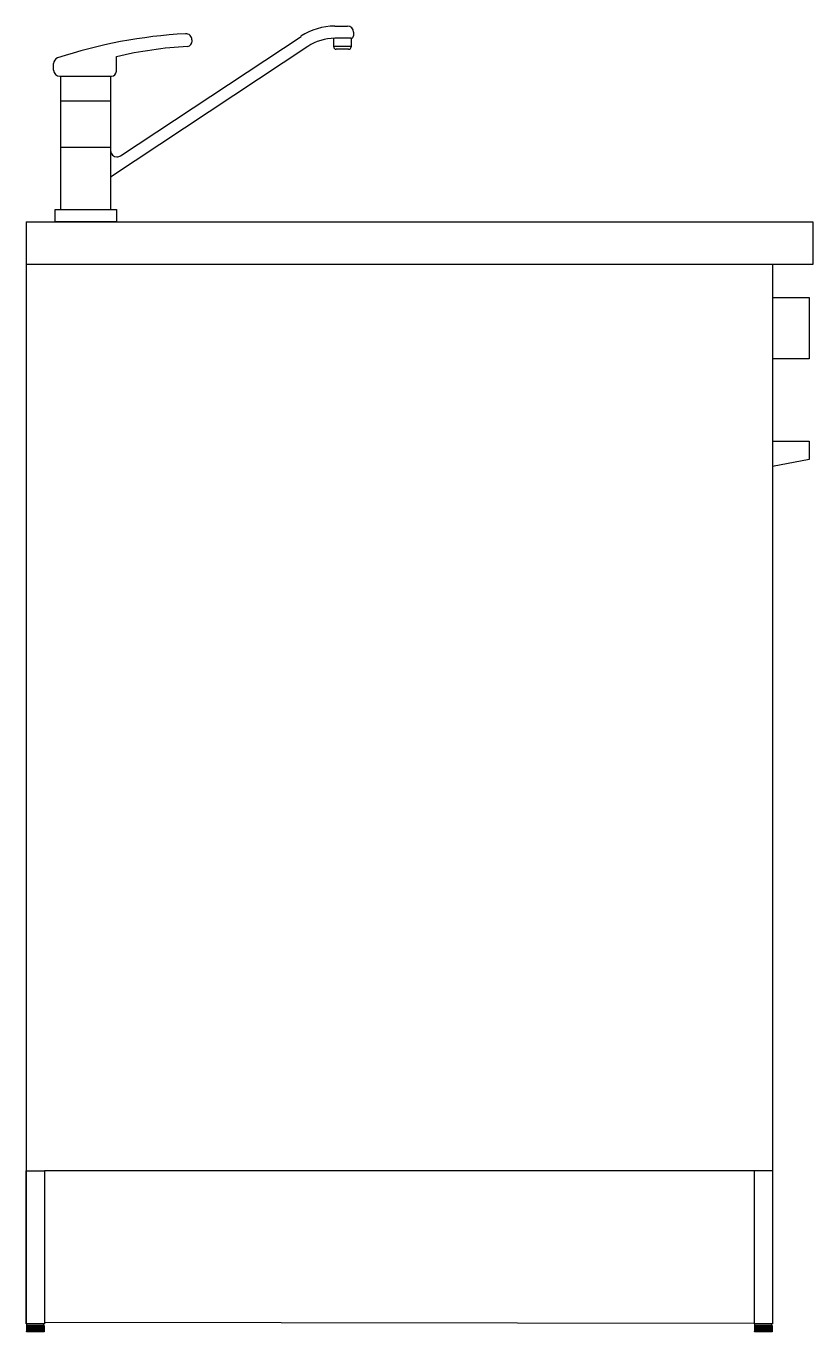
# Model space of a CAD drawing. Header units: millimetres. Extents: x 1621 to 3054, y -476 to 118.
# Drawn here: x 2162 to 2226.3, y -112.1 to -5.3 of the extents above; entities that cross this region are included whole.
import ezdxf

# ---------------------------------------------------------------- set-up
doc = ezdxf.new("R2010")
doc.units = ezdxf.units.MM
doc.layers.add('elementi incassati', color=4, linetype='Continuous')

msp = doc.modelspace()

# ---------------------------------------------------------------- linework, layer by layer
for p, q in [((2169.73, -15.95), (2184.49, -6.18)), ((2187.17, -7.04), (2187.17, -6.34)), ((2187.25, -5.34), (2188.28, -5.34)), ((2188.58, -6.34), (2187.25, -6.34)), ((2188.58, -6.34), (2188.58, -7.04)), ((2188.78, -5.84), (2188.78, -6.14)), ((2185.05, -7.01), (2168.93, -17.69)), ((2175.23, -7), (2175.23, -7)), ((2175.58, -6.47), (2175.58, -6.57)), ((2187.17, -6.98), (2188.58, -6.98)), ((2188.38, -7.24), (2187.37, -7.24)), ((2164.27, -8.94), (2164.27, -8.41)), ((2169.4, -9.04), (2169.4, -7.84)), ((2164.77, -9.44), (2168.93, -9.44)), ((2164.77, -9.44), (2164.85, -9.44)), ((2164.85, -20.35), (2164.85, -9.44)), ((2168.93, -9.44), (2168.93, -20.35)), ((2168.93, -9.44), (2169, -9.44)), ((2164.85, -11.44), (2168.93, -11.44)), ((2164.85, -15.25), (2168.93, -15.25)), ((2168.93, -15.54), (2168.93, -15.54)), ((2169.43, -16.04), (2169.45, -16.04)), ((2162.02, -21.34), (2226.32, -21.34)), ((2162.02, -21.34), (2162.02, -111.44)), ((2164.4, -21.34), (2164.4, -20.35)), ((2164.4, -20.35), (2169.4, -20.35)), ((2169.4, -21.34), (2164.4, -21.34)), ((2169.4, -20.35), (2169.4, -21.34)), ((2226.32, -21.34), (2226.32, -24.84)), ((2226.32, -24.84), (2162.02, -24.84)), ((2223.02, -24.84), (2223.02, -98.94)), ((2162.02, -98.94), (2163.52, -98.94)), ((2162.02, -111.44), (2162.02, -98.94)), ((2163.52, -98.94), (2163.52, -111.44)), ((2221.52, -98.94), (2163.52, -98.94)), ((2223.02, -98.94), (2221.52, -98.94)), ((2221.52, -98.94), (2221.52, -111.44)), ((2223.02, -98.94), (2223.02, -111.44)), ((2163.52, -111.44), (2162.02, -111.44)), ((2163.47, -111.44), (2162.08, -111.44)), ((2221.52, -111.41), (2163.52, -111.34)), ((2223.02, -111.44), (2221.52, -111.44)), ((2222.97, -111.44), (2221.58, -111.44))]:
    msp.add_line(p, q)
at = {"lineweight": 25}
for points in [[(2162.05, -111.59), (2162.05, -112.08), (2162.05, -112.08), (2162.06, -112.08)], [(2162.05, -111.59), (2162.05, -111.59), (2162.06, -111.59)], [(2162.06, -112.09), (2162.06, -112.09), (2162.05, -112.09), (2162.05, -112.08), (2162.05, -112.08), (2162.05, -112.08), (2162.05, -112.08), (2162.05, -112.08), (2162.05, -112.08)], [(2162.06, -111.59), (2162.06, -112.08), (2162.06, -112.08), (2162.06, -112.08), (2162.07, -112.08)], [(2162.06, -111.59), (2162.06, -111.59), (2162.06, -111.59), (2162.07, -111.59)], [(2162.06, -112.08), (2162.06, -112.08), (2162.06, -112.09)], [(2162.07, -112.09), (2162.06, -112.09), (2162.06, -112.09), (2162.06, -112.09), (2162.06, -112.08), (2162.06, -112.08), (2162.06, -112.08), (2162.06, -112.08), (2162.06, -112.08)], [(2163.36, -112.1), (2163.31, -112.1), (2163.26, -112.1), (2163.21, -112.1), (2163.15, -112.1), (2163.09, -112.1), (2163.02, -112.1), (2162.95, -112.1), (2162.88, -112.1), (2162.81, -112.1), (2162.73, -112.1), (2162.66, -112.1), (2162.59, -112.1), (2162.52, -112.1), (2162.46, -112.1), (2162.39, -112.1), (2162.34, -112.1), (2162.28, -112.1), (2162.23, -112.1), (2162.18, -112.1), (2162.14, -112.1), (2162.11, -112.1), (2162.09, -112.1), (2162.07, -112.1), (2162.06, -112.1), (2162.06, -112.1), (2162.06, -112.09)], [(2162.06, -112.09), (2162.06, -112.09)], [(2162.07, -112.11), (2162.06, -112.11), (2162.06, -112.11), (2162.06, -112.1), (2162.06, -112.1), (2162.06, -112.1), (2162.06, -112.1), (2162.06, -112.1), (2162.06, -112.1)], [(2162.07, -112.09), (2162.07, -112.09), (2162.07, -112.08), (2162.07, -112.08), (2162.07, -112.08), (2162.07, -111.59)], [(2162.1, -111.59), (2162.09, -111.59), (2162.08, -111.59), (2162.08, -111.59), (2162.08, -111.59), (2162.07, -111.59)], [(2162.08, -111.59), (2162.08, -111.44)], [(2162.08, -111.59), (2162.08, -112.08), (2162.08, -112.08), (2162.09, -112.08), (2162.1, -112.08)], [(2162.09, -112.09), (2162.09, -112.09), (2162.08, -112.09), (2162.08, -112.08), (2162.08, -112.08), (2162.08, -112.08), (2162.08, -112.08), (2162.08, -112.08), (2162.08, -112.08)], [(2162.09, -112.09), (2162.09, -112.09), (2162.09, -112.08), (2162.09, -112.08), (2162.1, -112.08), (2162.1, -111.59)], [(2162.13, -111.59), (2162.12, -111.59), (2162.11, -111.59), (2162.11, -111.59), (2162.1, -111.59), (2162.1, -111.59)], [(2162.11, -111.59), (2162.11, -112.08), (2162.11, -112.08), (2162.12, -112.08), (2162.13, -112.08)], [(2162.12, -112.09), (2162.12, -112.09), (2162.11, -112.09), (2162.11, -112.08), (2162.11, -112.08), (2162.11, -112.08), (2162.11, -112.08), (2162.11, -112.08)], [(2162.12, -112.09), (2162.12, -112.09), (2162.13, -112.09), (2162.13, -112.09), (2162.13, -112.08), (2162.13, -112.08), (2162.13, -111.59)], [(2162.18, -111.59), (2162.17, -111.59), (2162.16, -111.59), (2162.16, -111.59), (2162.14, -111.59), (2162.13, -111.59)], [(2162.16, -112.09), (2162.17, -112.09), (2162.17, -112.09), (2162.17, -112.09), (2162.17, -112.09), (2162.18, -112.08), (2162.18, -112.08), (2162.18, -111.59)], [(2162.16, -111.59), (2162.16, -112.08), (2162.16, -112.08), (2162.17, -112.08), (2162.18, -112.08)], [(2162.16, -112.09), (2162.16, -112.09), (2162.16, -112.08), (2162.16, -112.08), (2162.16, -112.08), (2162.16, -112.08), (2162.16, -112.08)], [(2162.23, -111.59), (2162.23, -111.59), (2162.22, -111.59), (2162.21, -111.59), (2162.21, -111.59), (2162.19, -111.59), (2162.18, -111.59)], [(2162.21, -112.09), (2162.22, -112.09), (2162.22, -112.09), (2162.23, -112.09), (2162.23, -112.09), (2162.23, -112.08), (2162.23, -112.08), (2162.23, -111.59)], [(2162.21, -111.59), (2162.21, -112.08), (2162.21, -112.08), (2162.22, -112.08), (2162.23, -112.08), (2162.23, -112.08)], [(2162.21, -112.09), (2162.21, -112.08), (2162.21, -112.08), (2162.21, -112.08), (2162.21, -112.08), (2162.21, -112.08), (2162.21, -112.08)], [(2162.3, -111.59), (2162.29, -111.59), (2162.28, -111.59), (2162.28, -111.59), (2162.27, -111.59), (2162.25, -111.59), (2162.23, -111.59)], [(2162.27, -111.59), (2162.27, -112.08), (2162.28, -112.08), (2162.28, -112.08), (2162.29, -112.08), (2162.3, -112.08)], [(2162.28, -112.08), (2162.27, -112.08), (2162.27, -112.08), (2162.27, -112.08), (2162.27, -112.08)], [(2162.28, -112.08), (2162.28, -112.09), (2162.29, -112.09), (2162.29, -112.09), (2162.29, -112.09), (2162.3, -112.08), (2162.3, -112.08), (2162.3, -111.59)], [(2162.38, -111.59), (2162.36, -111.59), (2162.35, -111.59), (2162.34, -111.59), (2162.34, -111.59), (2162.32, -111.59), (2162.3, -111.59)], [(2162.34, -111.59), (2162.34, -112.08), (2162.34, -112.08), (2162.35, -112.09), (2162.36, -112.09), (2162.37, -112.09), (2162.37, -112.08), (2162.37, -112.08), (2162.38, -112.08), (2162.38, -111.59)], [(2162.34, -112.08), (2162.34, -112.08), (2162.35, -112.08), (2162.36, -112.08), (2162.38, -112.08)], [(2162.46, -111.59), (2162.45, -111.59), (2162.43, -111.59), (2162.42, -111.59), (2162.42, -111.59), (2162.4, -111.59), (2162.38, -111.59)], [(2162.42, -111.59), (2162.42, -112.08), (2162.42, -112.08), (2162.43, -112.09), (2162.44, -112.09), (2162.45, -112.09), (2162.45, -112.08), (2162.46, -112.08), (2162.46, -112.08), (2162.46, -111.59)], [(2162.42, -112.08), (2162.42, -112.08), (2162.43, -112.08), (2162.45, -112.08), (2162.46, -112.08)], [(2162.54, -111.59), (2162.53, -111.59), (2162.52, -111.59), (2162.51, -111.59), (2162.5, -111.59), (2162.48, -111.59), (2162.46, -111.59)], [(2162.5, -111.59), (2162.5, -112.08), (2162.51, -112.08), (2162.52, -112.09), (2162.52, -112.09), (2162.53, -112.09), (2162.54, -112.08), (2162.54, -112.08), (2162.54, -112.08), (2162.54, -111.59)], [(2162.5, -112.08), (2162.51, -112.08), (2162.52, -112.08), (2162.53, -112.08), (2162.54, -112.08)], [(2162.54, -111.59), (2162.54, -111.59), (2162.54, -111.59)], [(2162.64, -111.59), (2162.62, -111.59), (2162.61, -111.59), (2162.6, -111.59), (2162.6, -111.59), (2162.57, -111.59), (2162.54, -111.59)], [(2162.6, -111.59), (2162.6, -112.08), (2162.6, -112.08), (2162.61, -112.09), (2162.61, -112.09), (2162.62, -112.09), (2162.63, -112.08), (2162.63, -112.08), (2162.64, -112.08), (2162.64, -111.59)], [(2162.6, -112.08), (2162.6, -112.08), (2162.61, -112.08), (2162.62, -112.08), (2162.64, -112.08)], [(2162.73, -111.59), (2162.72, -111.59), (2162.7, -111.59), (2162.7, -111.59), (2162.69, -111.59), (2162.66, -111.59), (2162.64, -111.59)], [(2162.69, -111.59), (2162.69, -112.08), (2162.69, -112.08), (2162.7, -112.09), (2162.7, -112.09), (2162.71, -112.09), (2162.72, -112.08), (2162.73, -112.08), (2162.73, -112.08), (2162.73, -111.59)], [(2162.69, -112.08), (2162.7, -112.08), (2162.7, -112.08), (2162.72, -112.08), (2162.73, -112.08)], [(2162.82, -111.59), (2162.81, -111.59), (2162.8, -111.59), (2162.79, -111.59), (2162.78, -111.59), (2162.75, -111.59), (2162.73, -111.59)], [(2162.78, -111.59), (2162.78, -112.08), (2162.78, -112.08), (2162.78, -112.08), (2162.79, -112.09), (2162.8, -112.09), (2162.81, -112.09), (2162.82, -112.08), (2162.82, -112.08), (2162.82, -111.59)], [(2162.78, -112.08), (2162.79, -112.08), (2162.8, -112.08), (2162.81, -112.08), (2162.82, -112.08)], [(2162.92, -111.59), (2162.91, -111.59), (2162.9, -111.59), (2162.88, -111.59), (2162.87, -111.59), (2162.85, -111.59), (2162.82, -111.59)], [(2162.87, -111.59), (2162.87, -112.08), (2162.88, -112.08), (2162.88, -112.08), (2162.89, -112.09), (2162.9, -112.09), (2162.9, -112.09), (2162.91, -112.08), (2162.92, -112.08), (2162.92, -111.59)], [(2162.87, -112.08), (2162.88, -112.08), (2162.9, -112.08), (2162.91, -112.08), (2162.92, -112.08)], [(2163.01, -111.59), (2163, -111.59), (2162.99, -111.59), (2162.98, -111.59), (2162.97, -111.59), (2162.94, -111.59), (2162.92, -111.59)], [(2162.97, -111.59), (2162.97, -112.08), (2162.97, -112.08), (2162.97, -112.08), (2162.98, -112.09), (2162.99, -112.09), (2163, -112.09), (2163, -112.08), (2163.01, -112.08), (2163.01, -111.59)], [(2162.97, -112.08), (2162.98, -112.08), (2162.99, -112.08), (2163, -112.08), (2163.01, -112.08)], [(2163.09, -111.59), (2163.09, -111.59), (2163.08, -111.59), (2163.06, -111.59), (2163.05, -111.59), (2163.03, -111.59), (2163.01, -111.59)], [(2163.05, -111.59), (2163.05, -112.08), (2163.06, -112.08), (2163.06, -112.08), (2163.07, -112.09), (2163.08, -112.09), (2163.08, -112.09), (2163.09, -112.08), (2163.09, -112.08), (2163.09, -111.59)], [(2163.05, -112.08), (2163.06, -112.08), (2163.08, -112.08), (2163.09, -112.08), (2163.09, -112.08)], [(2163.17, -111.59), (2163.17, -111.59), (2163.16, -111.59), (2163.15, -111.59), (2163.14, -111.59), (2163.11, -111.59), (2163.09, -111.59)], [(2163.14, -111.59), (2163.14, -112.08), (2163.14, -112.08), (2163.14, -112.08), (2163.15, -112.09), (2163.16, -112.09), (2163.16, -112.09), (2163.17, -112.08), (2163.17, -112.08), (2163.17, -111.59)], [(2163.14, -112.08), (2163.15, -112.08), (2163.16, -112.08), (2163.17, -112.08), (2163.17, -112.08)], [(2163.24, -111.59), (2163.24, -111.59), (2163.24, -111.59), (2163.23, -111.59), (2163.21, -111.59), (2163.19, -111.59), (2163.17, -111.59)], [(2163.21, -112.08), (2163.23, -112.08), (2163.24, -112.08), (2163.24, -112.08), (2163.24, -112.08)], [(2163.25, -112.08), (2163.24, -112.09), (2163.24, -112.09), (2163.23, -112.09), (2163.23, -112.09), (2163.22, -112.08), (2163.22, -112.08), (2163.22, -111.59)], [(2163.25, -112.08), (2163.25, -112.08), (2163.25, -112.08), (2163.25, -112.08), (2163.25, -111.59)], [(2163.31, -111.59), (2163.31, -111.59), (2163.31, -111.59), (2163.29, -111.59), (2163.29, -111.59), (2163.27, -111.59), (2163.25, -111.59)], [(2163.31, -112.09), (2163.3, -112.09), (2163.3, -112.09), (2163.29, -112.09), (2163.29, -112.09), (2163.29, -112.08), (2163.29, -112.08), (2163.29, -111.59)], [(2163.29, -112.08), (2163.29, -112.08), (2163.31, -112.08), (2163.31, -112.08), (2163.31, -112.08)], [(2163.31, -112.09), (2163.31, -112.08), (2163.31, -112.08), (2163.31, -112.08), (2163.31, -112.08), (2163.31, -112.08), (2163.31, -112.08), (2163.31, -111.59)], [(2163.37, -111.59), (2163.37, -111.59), (2163.36, -111.59), (2163.35, -111.59), (2163.33, -111.59), (2163.31, -111.59)], [(2163.37, -112.09), (2163.36, -112.09), (2163.36, -112.09), (2163.35, -112.09), (2163.35, -112.09), (2163.35, -112.08), (2163.35, -112.08), (2163.35, -111.59)], [(2163.35, -112.08), (2163.36, -112.08), (2163.37, -112.08), (2163.37, -112.08)], [(2163.49, -112.09), (2163.49, -112.1), (2163.49, -112.1), (2163.48, -112.1), (2163.46, -112.1), (2163.43, -112.1), (2163.4, -112.1), (2163.36, -112.1)], [(2163.37, -112.09), (2163.37, -112.09), (2163.37, -112.08), (2163.37, -112.08), (2163.37, -112.08), (2163.37, -112.08), (2163.37, -112.08), (2163.37, -111.59)], [(2163.42, -111.59), (2163.42, -111.59), (2163.41, -111.59), (2163.4, -111.59), (2163.39, -111.59), (2163.37, -111.59)], [(2163.41, -112.09), (2163.41, -112.09), (2163.41, -112.09), (2163.4, -112.09), (2163.4, -112.09), (2163.4, -112.08), (2163.4, -112.08), (2163.4, -111.59)], [(2163.4, -112.08), (2163.41, -112.08), (2163.42, -112.08), (2163.42, -112.08)], [(2163.41, -112.09), (2163.41, -112.09), (2163.42, -112.08), (2163.42, -112.08), (2163.42, -112.08), (2163.42, -112.08), (2163.42, -112.08), (2163.42, -111.59)], [(2163.46, -111.59), (2163.46, -111.59), (2163.45, -111.59), (2163.44, -111.59), (2163.43, -111.59), (2163.42, -111.59)], [(2163.45, -112.09), (2163.45, -112.09), (2163.44, -112.09), (2163.44, -112.09), (2163.44, -112.08), (2163.44, -112.08), (2163.44, -111.59)], [(2163.44, -112.08), (2163.45, -112.08), (2163.46, -112.08), (2163.46, -112.08)], [(2163.45, -112.09), (2163.45, -112.09), (2163.45, -112.09), (2163.45, -112.08), (2163.46, -112.08), (2163.46, -112.08), (2163.46, -112.08), (2163.46, -112.08), (2163.46, -112.08), (2163.46, -111.59)], [(2163.49, -111.59), (2163.48, -111.59), (2163.48, -111.59), (2163.47, -111.59), (2163.46, -111.59), (2163.46, -111.59)], [(2163.47, -111.59), (2163.47, -111.44)], [(2163.47, -112.09), (2163.47, -112.09), (2163.47, -112.08), (2163.47, -112.08), (2163.47, -112.08), (2163.47, -111.59)], [(2163.47, -112.09), (2163.48, -112.09), (2163.48, -112.09), (2163.48, -112.08), (2163.48, -112.08), (2163.48, -112.08), (2163.48, -112.08), (2163.48, -112.08), (2163.48, -112.08), (2163.48, -111.59)], [(2163.47, -112.08), (2163.48, -112.08), (2163.48, -112.08), (2163.49, -112.08)], [(2163.49, -112.1), (2163.49, -112.1), (2163.49, -112.1), (2163.49, -112.1), (2163.49, -112.1), (2163.49, -112.1), (2163.49, -112.11), (2163.48, -112.11), (2163.48, -112.11)], [(2163.49, -112.09), (2163.49, -112.09), (2163.49, -112.08), (2163.49, -112.08), (2163.49, -112.08), (2163.49, -111.59)], [(2163.5, -111.59), (2163.49, -111.59), (2163.49, -111.59), (2163.48, -111.59)], [(2163.49, -112.09), (2163.49, -112.09), (2163.5, -112.09), (2163.5, -112.08), (2163.5, -112.08), (2163.5, -112.08), (2163.5, -112.08), (2163.5, -112.08), (2163.5, -111.59)], [(2163.49, -112.08), (2163.49, -112.08), (2163.5, -112.08)], [(2163.5, -112.08), (2163.5, -112.08), (2163.5, -112.08), (2163.5, -112.08), (2163.49, -112.08), (2163.49, -112.09), (2163.49, -112.09), (2163.49, -112.09)], [(2163.49, -112.09), (2163.49, -112.09)], [(2163.5, -111.59), (2163.5, -112.08), (2163.5, -112.08)], [(2163.5, -111.59), (2163.5, -111.59)], [(2221.55, -111.59), (2221.55, -112.08), (2221.55, -112.08), (2221.56, -112.08)], [(2221.55, -111.59), (2221.55, -111.59), (2221.56, -111.59)], [(2221.56, -112.09), (2221.56, -112.09), (2221.55, -112.09), (2221.55, -112.08), (2221.55, -112.08), (2221.55, -112.08), (2221.55, -112.08), (2221.55, -112.08), (2221.55, -112.08)], [(2221.56, -111.59), (2221.56, -112.08), (2221.56, -112.08), (2221.56, -112.08), (2221.57, -112.08)], [(2221.56, -111.59), (2221.56, -111.59), (2221.56, -111.59), (2221.57, -111.59)], [(2221.56, -112.08), (2221.56, -112.08), (2221.56, -112.09)], [(2221.57, -112.09), (2221.56, -112.09), (2221.56, -112.09), (2221.56, -112.09), (2221.56, -112.08), (2221.56, -112.08), (2221.56, -112.08), (2221.56, -112.08), (2221.56, -112.08)], [(2222.86, -112.1), (2222.81, -112.1), (2222.76, -112.1), (2222.71, -112.1), (2222.65, -112.1), (2222.59, -112.1), (2222.52, -112.1), (2222.45, -112.1), (2222.38, -112.1), (2222.31, -112.1), (2222.23, -112.1), (2222.16, -112.1), (2222.09, -112.1), (2222.02, -112.1), (2221.96, -112.1), (2221.89, -112.1), (2221.84, -112.1), (2221.78, -112.1), (2221.73, -112.1), (2221.68, -112.1), (2221.64, -112.1), (2221.61, -112.1), (2221.59, -112.1), (2221.57, -112.1), (2221.56, -112.1), (2221.56, -112.1), (2221.56, -112.09)], [(2221.56, -112.09), (2221.56, -112.09)], [(2221.57, -112.11), (2221.56, -112.11), (2221.56, -112.11), (2221.56, -112.1), (2221.56, -112.1), (2221.56, -112.1), (2221.56, -112.1), (2221.56, -112.1), (2221.56, -112.1)], [(2221.57, -112.09), (2221.57, -112.09), (2221.57, -112.08), (2221.57, -112.08), (2221.57, -112.08), (2221.57, -111.59)], [(2221.6, -111.59), (2221.59, -111.59), (2221.58, -111.59), (2221.58, -111.59), (2221.58, -111.59), (2221.57, -111.59)], [(2221.58, -111.59), (2221.58, -111.44)], [(2221.58, -111.59), (2221.58, -112.08), (2221.58, -112.08), (2221.59, -112.08), (2221.6, -112.08)], [(2221.59, -112.09), (2221.59, -112.09), (2221.58, -112.09), (2221.58, -112.08), (2221.58, -112.08), (2221.58, -112.08), (2221.58, -112.08), (2221.58, -112.08), (2221.58, -112.08)], [(2221.59, -112.09), (2221.59, -112.09), (2221.59, -112.08), (2221.59, -112.08), (2221.6, -112.08), (2221.6, -111.59)], [(2221.63, -111.59), (2221.62, -111.59), (2221.61, -111.59), (2221.61, -111.59), (2221.6, -111.59), (2221.6, -111.59)], [(2221.61, -111.59), (2221.61, -112.08), (2221.61, -112.08), (2221.62, -112.08), (2221.63, -112.08)], [(2221.62, -112.09), (2221.62, -112.09), (2221.61, -112.09), (2221.61, -112.08), (2221.61, -112.08), (2221.61, -112.08), (2221.61, -112.08), (2221.61, -112.08)], [(2221.62, -112.09), (2221.62, -112.09), (2221.63, -112.09), (2221.63, -112.09), (2221.63, -112.08), (2221.63, -112.08), (2221.63, -111.59)], [(2221.68, -111.59), (2221.67, -111.59), (2221.66, -111.59), (2221.66, -111.59), (2221.64, -111.59), (2221.63, -111.59)], [(2221.66, -112.09), (2221.67, -112.09), (2221.67, -112.09), (2221.67, -112.09), (2221.67, -112.09), (2221.68, -112.08), (2221.68, -112.08), (2221.68, -111.59)], [(2221.66, -111.59), (2221.66, -112.08), (2221.66, -112.08), (2221.67, -112.08), (2221.68, -112.08)], [(2221.66, -112.09), (2221.66, -112.09), (2221.66, -112.08), (2221.66, -112.08), (2221.66, -112.08), (2221.66, -112.08), (2221.66, -112.08)], [(2221.73, -111.59), (2221.73, -111.59), (2221.72, -111.59), (2221.71, -111.59), (2221.71, -111.59), (2221.69, -111.59), (2221.68, -111.59)], [(2221.71, -112.09), (2221.72, -112.09), (2221.72, -112.09), (2221.73, -112.09), (2221.73, -112.09), (2221.73, -112.08), (2221.73, -112.08), (2221.73, -111.59)], [(2221.71, -111.59), (2221.71, -112.08), (2221.71, -112.08), (2221.72, -112.08), (2221.73, -112.08), (2221.73, -112.08)], [(2221.71, -112.09), (2221.71, -112.08), (2221.71, -112.08), (2221.71, -112.08), (2221.71, -112.08), (2221.71, -112.08), (2221.71, -112.08)], [(2221.8, -111.59), (2221.79, -111.59), (2221.78, -111.59), (2221.78, -111.59), (2221.77, -111.59), (2221.75, -111.59), (2221.73, -111.59)], [(2221.77, -111.59), (2221.77, -112.08), (2221.78, -112.08), (2221.78, -112.08), (2221.79, -112.08), (2221.8, -112.08)], [(2221.78, -112.08), (2221.77, -112.08), (2221.77, -112.08), (2221.77, -112.08), (2221.77, -112.08)], [(2221.78, -112.08), (2221.78, -112.09), (2221.79, -112.09), (2221.79, -112.09), (2221.79, -112.09), (2221.8, -112.08), (2221.8, -112.08), (2221.8, -111.59)], [(2221.88, -111.59), (2221.86, -111.59), (2221.85, -111.59), (2221.84, -111.59), (2221.84, -111.59), (2221.82, -111.59), (2221.8, -111.59)], [(2221.84, -111.59), (2221.84, -112.08), (2221.84, -112.08), (2221.85, -112.09), (2221.86, -112.09), (2221.87, -112.09), (2221.87, -112.08), (2221.87, -112.08), (2221.88, -112.08), (2221.88, -111.59)], [(2221.84, -112.08), (2221.84, -112.08), (2221.85, -112.08), (2221.86, -112.08), (2221.88, -112.08)], [(2221.96, -111.59), (2221.95, -111.59), (2221.93, -111.59), (2221.92, -111.59), (2221.92, -111.59), (2221.9, -111.59), (2221.88, -111.59)], [(2221.92, -111.59), (2221.92, -112.08), (2221.92, -112.08), (2221.93, -112.09), (2221.94, -112.09), (2221.95, -112.09), (2221.95, -112.08), (2221.96, -112.08), (2221.96, -112.08), (2221.96, -111.59)], [(2221.92, -112.08), (2221.92, -112.08), (2221.93, -112.08), (2221.95, -112.08), (2221.96, -112.08)], [(2222.04, -111.59), (2222.03, -111.59), (2222.02, -111.59), (2222.01, -111.59), (2222, -111.59), (2221.98, -111.59), (2221.96, -111.59)], [(2222, -111.59), (2222, -112.08), (2222.01, -112.08), (2222.02, -112.09), (2222.02, -112.09), (2222.03, -112.09), (2222.04, -112.08), (2222.04, -112.08), (2222.04, -112.08), (2222.04, -111.59)], [(2222, -112.08), (2222.01, -112.08), (2222.02, -112.08), (2222.03, -112.08), (2222.04, -112.08)], [(2222.04, -111.59), (2222.04, -111.59), (2222.04, -111.59)], [(2222.14, -111.59), (2222.12, -111.59), (2222.11, -111.59), (2222.1, -111.59), (2222.1, -111.59), (2222.07, -111.59), (2222.04, -111.59)], [(2222.1, -111.59), (2222.1, -112.08), (2222.1, -112.08), (2222.11, -112.09), (2222.11, -112.09), (2222.12, -112.09), (2222.13, -112.08), (2222.13, -112.08), (2222.14, -112.08), (2222.14, -111.59)], [(2222.1, -112.08), (2222.1, -112.08), (2222.11, -112.08), (2222.12, -112.08), (2222.14, -112.08)], [(2222.23, -111.59), (2222.22, -111.59), (2222.2, -111.59), (2222.2, -111.59), (2222.19, -111.59), (2222.16, -111.59), (2222.14, -111.59)], [(2222.19, -111.59), (2222.19, -112.08), (2222.19, -112.08), (2222.2, -112.09), (2222.2, -112.09), (2222.21, -112.09), (2222.22, -112.08), (2222.23, -112.08), (2222.23, -112.08), (2222.23, -111.59)], [(2222.19, -112.08), (2222.2, -112.08), (2222.2, -112.08), (2222.22, -112.08), (2222.23, -112.08)], [(2222.32, -111.59), (2222.31, -111.59), (2222.3, -111.59), (2222.29, -111.59), (2222.28, -111.59), (2222.25, -111.59), (2222.23, -111.59)], [(2222.28, -111.59), (2222.28, -112.08), (2222.28, -112.08), (2222.28, -112.08), (2222.29, -112.09), (2222.3, -112.09), (2222.31, -112.09), (2222.32, -112.08), (2222.32, -112.08), (2222.32, -111.59)], [(2222.28, -112.08), (2222.29, -112.08), (2222.3, -112.08), (2222.31, -112.08), (2222.32, -112.08)], [(2222.42, -111.59), (2222.41, -111.59), (2222.4, -111.59), (2222.38, -111.59), (2222.37, -111.59), (2222.35, -111.59), (2222.32, -111.59)], [(2222.37, -111.59), (2222.37, -112.08), (2222.38, -112.08), (2222.38, -112.08), (2222.39, -112.09), (2222.4, -112.09), (2222.4, -112.09), (2222.41, -112.08), (2222.42, -112.08), (2222.42, -111.59)], [(2222.37, -112.08), (2222.38, -112.08), (2222.4, -112.08), (2222.41, -112.08), (2222.42, -112.08)], [(2222.51, -111.59), (2222.5, -111.59), (2222.49, -111.59), (2222.48, -111.59), (2222.47, -111.59), (2222.44, -111.59), (2222.42, -111.59)], [(2222.47, -111.59), (2222.47, -112.08), (2222.47, -112.08), (2222.47, -112.08), (2222.48, -112.09), (2222.49, -112.09), (2222.5, -112.09), (2222.5, -112.08), (2222.51, -112.08), (2222.51, -111.59)], [(2222.47, -112.08), (2222.48, -112.08), (2222.49, -112.08), (2222.5, -112.08), (2222.51, -112.08)], [(2222.59, -111.59), (2222.59, -111.59), (2222.58, -111.59), (2222.56, -111.59), (2222.55, -111.59), (2222.53, -111.59), (2222.51, -111.59)], [(2222.55, -111.59), (2222.55, -112.08), (2222.56, -112.08), (2222.56, -112.08), (2222.57, -112.09), (2222.58, -112.09), (2222.58, -112.09), (2222.59, -112.08), (2222.59, -112.08), (2222.59, -111.59)], [(2222.55, -112.08), (2222.56, -112.08), (2222.58, -112.08), (2222.59, -112.08), (2222.59, -112.08)], [(2222.67, -111.59), (2222.67, -111.59), (2222.66, -111.59), (2222.65, -111.59), (2222.64, -111.59), (2222.61, -111.59), (2222.59, -111.59)], [(2222.64, -111.59), (2222.64, -112.08), (2222.64, -112.08), (2222.64, -112.08), (2222.65, -112.09), (2222.66, -112.09), (2222.66, -112.09), (2222.67, -112.08), (2222.67, -112.08), (2222.67, -111.59)], [(2222.64, -112.08), (2222.65, -112.08), (2222.66, -112.08), (2222.67, -112.08), (2222.67, -112.08)], [(2222.74, -111.59), (2222.74, -111.59), (2222.74, -111.59), (2222.73, -111.59), (2222.71, -111.59), (2222.69, -111.59), (2222.67, -111.59)], [(2222.71, -112.08), (2222.73, -112.08), (2222.74, -112.08), (2222.74, -112.08), (2222.74, -112.08)], [(2222.75, -112.08), (2222.74, -112.09), (2222.74, -112.09), (2222.73, -112.09), (2222.73, -112.09), (2222.72, -112.08), (2222.72, -112.08), (2222.72, -111.59)], [(2222.75, -112.08), (2222.75, -112.08), (2222.75, -112.08), (2222.75, -112.08), (2222.75, -111.59)], [(2222.81, -111.59), (2222.81, -111.59), (2222.81, -111.59), (2222.79, -111.59), (2222.79, -111.59), (2222.77, -111.59), (2222.75, -111.59)], [(2222.81, -112.09), (2222.8, -112.09), (2222.8, -112.09), (2222.79, -112.09), (2222.79, -112.09), (2222.79, -112.08), (2222.79, -112.08), (2222.79, -111.59)], [(2222.79, -112.08), (2222.79, -112.08), (2222.81, -112.08), (2222.81, -112.08), (2222.81, -112.08)], [(2222.81, -112.09), (2222.81, -112.08), (2222.81, -112.08), (2222.81, -112.08), (2222.81, -112.08), (2222.81, -112.08), (2222.81, -112.08), (2222.81, -111.59)], [(2222.87, -111.59), (2222.87, -111.59), (2222.86, -111.59), (2222.85, -111.59), (2222.83, -111.59), (2222.81, -111.59)], [(2222.87, -112.09), (2222.86, -112.09), (2222.86, -112.09), (2222.85, -112.09), (2222.85, -112.09), (2222.85, -112.08), (2222.85, -112.08), (2222.85, -111.59)], [(2222.85, -112.08), (2222.86, -112.08), (2222.87, -112.08), (2222.87, -112.08)], [(2222.99, -112.09), (2222.99, -112.1), (2222.99, -112.1), (2222.98, -112.1), (2222.96, -112.1), (2222.93, -112.1), (2222.9, -112.1), (2222.86, -112.1)], [(2222.87, -112.09), (2222.87, -112.09), (2222.87, -112.08), (2222.87, -112.08), (2222.87, -112.08), (2222.87, -112.08), (2222.87, -112.08), (2222.87, -111.59)], [(2222.92, -111.59), (2222.92, -111.59), (2222.91, -111.59), (2222.9, -111.59), (2222.89, -111.59), (2222.87, -111.59)], [(2222.91, -112.09), (2222.91, -112.09), (2222.91, -112.09), (2222.9, -112.09), (2222.9, -112.09), (2222.9, -112.08), (2222.9, -112.08), (2222.9, -111.59)], [(2222.9, -112.08), (2222.91, -112.08), (2222.92, -112.08), (2222.92, -112.08)], [(2222.91, -112.09), (2222.91, -112.09), (2222.92, -112.08), (2222.92, -112.08), (2222.92, -112.08), (2222.92, -112.08), (2222.92, -112.08), (2222.92, -111.59)], [(2222.96, -111.59), (2222.96, -111.59), (2222.95, -111.59), (2222.94, -111.59), (2222.93, -111.59), (2222.92, -111.59)], [(2222.95, -112.09), (2222.95, -112.09), (2222.94, -112.09), (2222.94, -112.09), (2222.94, -112.08), (2222.94, -112.08), (2222.94, -111.59)], [(2222.94, -112.08), (2222.95, -112.08), (2222.96, -112.08), (2222.96, -112.08)], [(2222.95, -112.09), (2222.95, -112.09), (2222.95, -112.09), (2222.95, -112.08), (2222.96, -112.08), (2222.96, -112.08), (2222.96, -112.08), (2222.96, -112.08), (2222.96, -112.08), (2222.96, -111.59)], [(2222.99, -111.59), (2222.98, -111.59), (2222.98, -111.59), (2222.97, -111.59), (2222.96, -111.59), (2222.96, -111.59)], [(2222.97, -111.59), (2222.97, -111.44)], [(2222.97, -112.09), (2222.97, -112.09), (2222.97, -112.08), (2222.97, -112.08), (2222.97, -112.08), (2222.97, -111.59)], [(2222.97, -112.09), (2222.98, -112.09), (2222.98, -112.09), (2222.98, -112.08), (2222.98, -112.08), (2222.98, -112.08), (2222.98, -112.08), (2222.98, -112.08), (2222.98, -112.08), (2222.98, -111.59)], [(2222.97, -112.08), (2222.98, -112.08), (2222.98, -112.08), (2222.99, -112.08)], [(2222.99, -112.1), (2222.99, -112.1), (2222.99, -112.1), (2222.99, -112.1), (2222.99, -112.1), (2222.99, -112.1), (2222.99, -112.11), (2222.98, -112.11), (2222.98, -112.11)], [(2222.99, -112.09), (2222.99, -112.09), (2222.99, -112.08), (2222.99, -112.08), (2222.99, -112.08), (2222.99, -111.59)], [(2223, -111.59), (2222.99, -111.59), (2222.99, -111.59), (2222.98, -111.59)], [(2222.99, -112.09), (2222.99, -112.09), (2223, -112.09), (2223, -112.08), (2223, -112.08), (2223, -112.08), (2223, -112.08), (2223, -112.08), (2223, -111.59)], [(2222.99, -112.08), (2222.99, -112.08), (2223, -112.08)], [(2223, -112.08), (2223, -112.08), (2223, -112.08), (2223, -112.08), (2222.99, -112.08), (2222.99, -112.09), (2222.99, -112.09), (2222.99, -112.09)], [(2222.99, -112.09), (2222.99, -112.09)], [(2223, -111.59), (2223, -112.08), (2223, -112.08)], [(2223, -111.59), (2223, -111.59)], [(2163.35, -112.11), (2163.31, -112.11), (2163.25, -112.11), (2163.19, -112.11), (2163.13, -112.11), (2163.07, -112.11), (2163, -112.11), (2162.93, -112.11), (2162.85, -112.11), (2162.78, -112.11), (2162.7, -112.11), (2162.63, -112.11), (2162.56, -112.11), (2162.49, -112.11), (2162.42, -112.11), (2162.36, -112.11), (2162.31, -112.11), (2162.25, -112.11), (2162.2, -112.11), (2162.16, -112.11), (2162.13, -112.11), (2162.1, -112.11), (2162.08, -112.11), (2162.07, -112.11), (2162.07, -112.11)], [(2163.48, -112.11), (2163.48, -112.11), (2163.47, -112.11), (2163.45, -112.11), (2163.42, -112.11), (2163.39, -112.11), (2163.35, -112.11)], [(2222.85, -112.11), (2222.81, -112.11), (2222.75, -112.11), (2222.69, -112.11), (2222.63, -112.11), (2222.57, -112.11), (2222.5, -112.11), (2222.43, -112.11), (2222.35, -112.11), (2222.28, -112.11), (2222.2, -112.11), (2222.13, -112.11), (2222.06, -112.11), (2221.99, -112.11), (2221.92, -112.11), (2221.86, -112.11), (2221.81, -112.11), (2221.75, -112.11), (2221.7, -112.11), (2221.66, -112.11), (2221.63, -112.11), (2221.6, -112.11), (2221.58, -112.11), (2221.57, -112.11), (2221.57, -112.11)], [(2222.98, -112.11), (2222.98, -112.11), (2222.97, -112.11), (2222.95, -112.11), (2222.92, -112.11), (2222.89, -112.11), (2222.85, -112.11)]]:
    msp.add_lwpolyline(points, dxfattribs=at)
for centre, radius, start, end in [((2177.24, -46.34), 40.43, 93.1156, 108.2394), ((2175.08, -6.47), 0.5, 0, 93.9569), ((2187.25, -10.34), 5, 90, 123.5201), ((2187.25, -10.34), 4, 90, 123.5201), ((2188.28, -5.84), 0.5, 0, 90), ((2188.58, -6.14), 0.2, 270, 0), ((2177.14, -40.78), 33.83, 93.2443, 103.2214), ((2175.18, -6.6), 0.403, 277.0345, 4.5772), ((2187.37, -7.04), 0.2, 180, 270), ((2188.38, -7.04), 0.2, 270, 0), ((2164.77, -8.41), 0.5, 111.3799, 180), ((2164.77, -8.94), 0.5, 180, 270), ((2169, -9.04), 0.4, 270, 0), ((2169.43, -15.54), 0.5, 180, 270), ((2169.45, -15.54), 0.5, 270, 304.88)]:
    msp.add_arc(centre, radius, start, end)
at = {"layer": 'elementi incassati'}
for p, q in [((2223.02, -27.54), (2226.02, -27.54)), ((2226.02, -27.54), (2226.02, -32.55)), ((2226.02, -32.55), (2223.02, -32.55)), ((2223.02, -39.29), (2223.02, -41.35)), ((2223.02, -39.29), (2226.02, -39.29)), ((2226.02, -39.29), (2226.02, -40.79)), ((2226.02, -40.79), (2223.02, -41.35))]:
    msp.add_line(p, q, dxfattribs=at)

doc.saveas('drawing.dxf')
